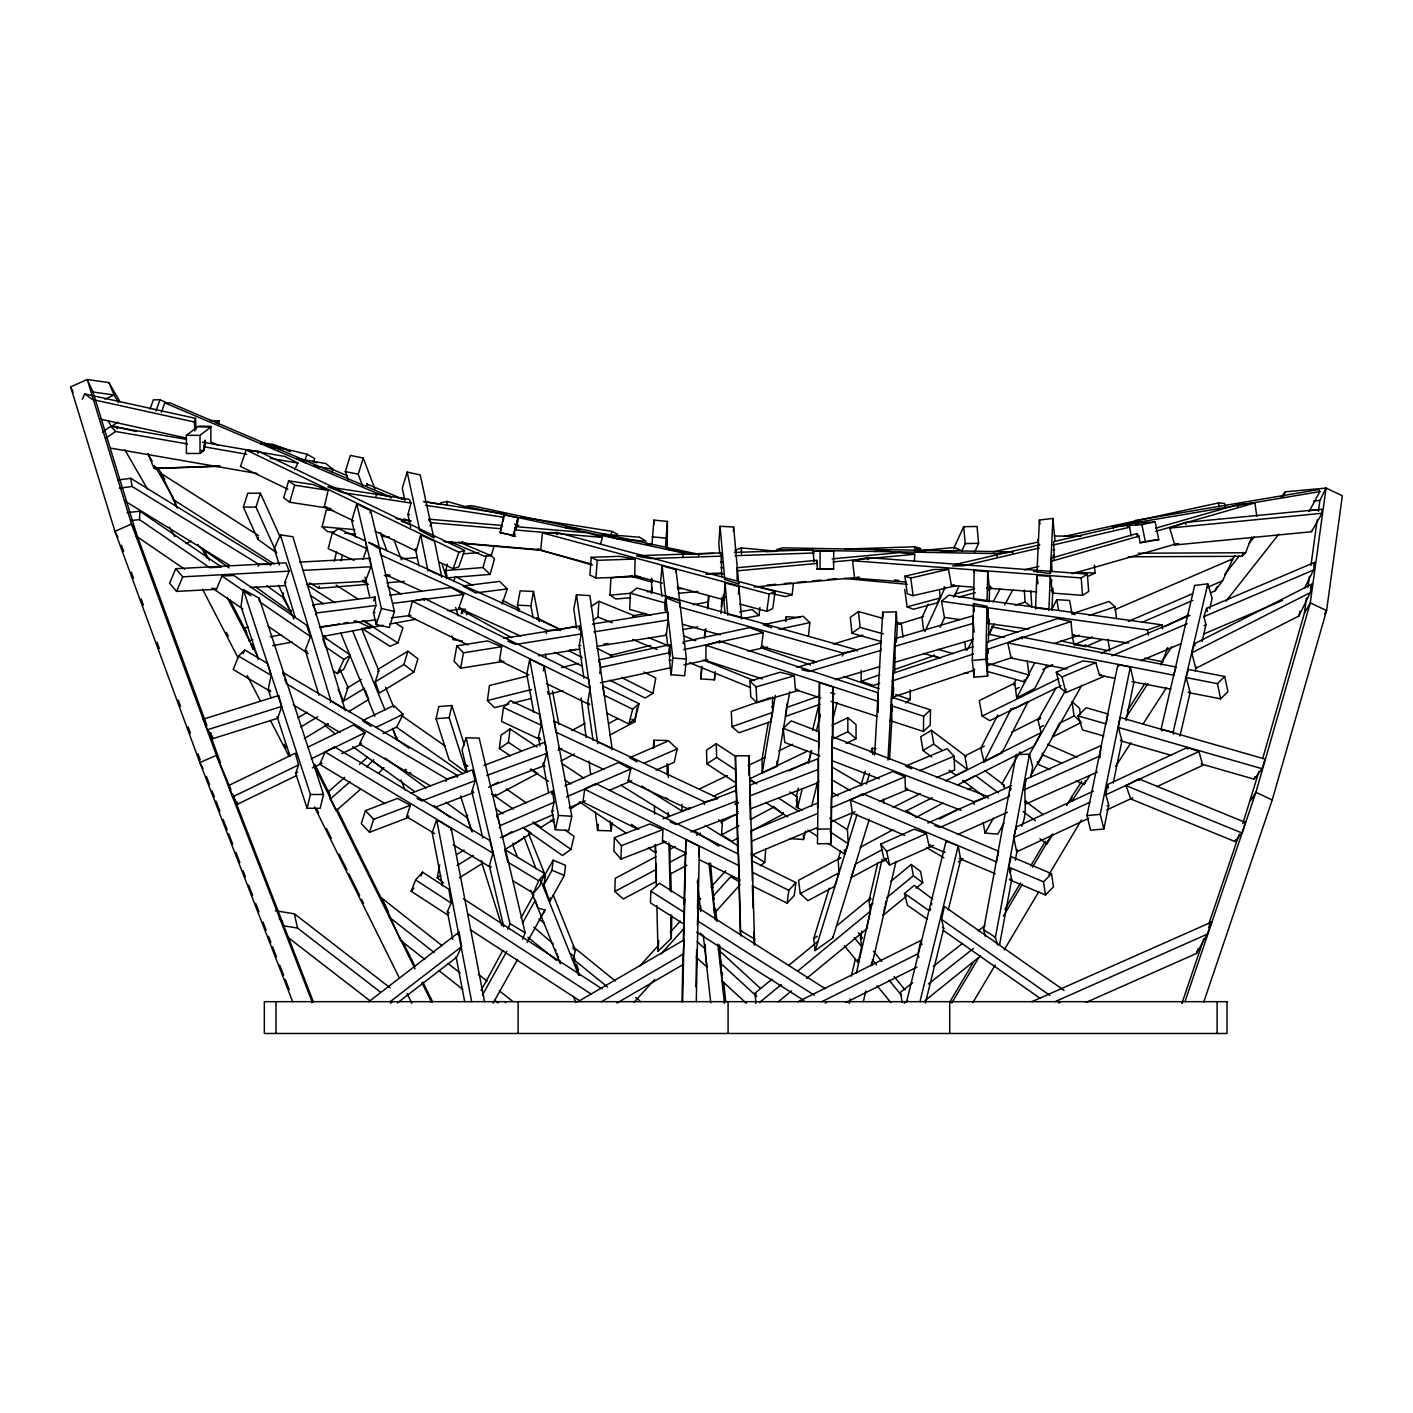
<?xml version="1.0" encoding="UTF-8"?>
<svg xmlns="http://www.w3.org/2000/svg" width="1413" height="1413" viewBox="0 0 1413 1413"><rect width="100%" height="100%" fill="white"/><g stroke="black" fill="none" stroke-linecap="round" stroke-linejoin="round"><path stroke-width="1.5" d="M218.768 445.413L210.873 442.057L210.873 427.044L197.555 426.814L186.375 435.328L186.428 453.467L200.045 453.467L204.09 450.394L204.39 445.042M278.485 449.864L278.485 448.186L276.453 447.444M846.104 743.432L856.031 738.663L847.835 731.722L847.835 717.716L832.045 725.311M856.031 738.663L856.048 724.639L847.835 717.716M988.782 623.451L986.998 606.354L973.522 603.581L974.193 611.758M988.8 619.601L988.8 622.727L987.104 622.391M905.574 703.003L910.184 699.612L910.219 689.809M878.232 712.629L878.127 692.812L719.606 641.113L705.988 645.264L705.899 660.542L762.349 678.947M719.588 643.021L719.606 641.113M736.88 569.987L737.021 567.761L816.696 560.325L817.421 568.98L819.999 568.944L820.123 550.77L833.741 550.858L833.617 569.033L816.537 568.997M651.57 593.637L651.693 578.394M651.976 544.747L653.883 520.125L667.431 521.415L667.201 549.339M653.848 524.453L653.883 520.125M665.541 546.531L667.431 521.415M770.527 697.598L731.298 711.393L731.969 726.688L738.928 732.782L770.756 721.601L772.452 712.47L772.611 697.015M819.911 704.328L785.345 716.479L787.094 703.321M750.603 808.837L818.516 782.519L818.198 758.675L749.773 785.186L750.303 819.399M817.597 807.6L817.65 803.026L751.363 830.826L751.327 832.593M832.822 739.317L833.016 687.001L819.469 682.656L817.473 843.791L831.109 843.632L831.356 797.285L892.945 771.445L904.956 776.814L905.45 788.913L961.087 810.32M818.745 748.201L818.692 731.475L791.174 720.895L783.191 728.296L784.78 742.461L819.646 755.884M831.868 797.321L832.222 736.685L987.811 796.561L988.005 798.327M818.162 802.496L818.516 780.683M819.487 721.354L819.469 682.656M831.109 843.632L833.016 687.001M879.716 683.309L873.534 685.482L861.1 681.313L861.276 670.38M889.837 720.524L923.413 731.475L923.678 716.25L930.478 709.874L891.532 697.174L891.815 720.383L889.554 759.346M930.478 709.874L930.213 725.099L923.413 731.475M816.643 563.01L816.696 560.325M682.002 1001.623L682.868 958.297M683.221 940.97L684.599 899.18L659.447 883.196L650.881 891.179L650.439 902.836L683.733 924.031M683.945 904.444L685.888 839.799L699.382 846.352L696.273 1001.676M682.656 1001.676L685.888 839.799M695.92 986.875L696.662 949.624M697.492 908.63L698.093 878.78M700.724 906.245L700.724 910.873M740.182 884.609L714.66 912.922L710.545 863.113M714.66 912.922L714.766 907.499M751.363 830.826L751.469 855.183L816.484 827.912M1128.545 643.021L1072.361 635.196L1070.966 621.543L1057.489 618.611L986.875 642.085L987.652 676.032L974.087 677.233L972.303 660.436L973.522 603.581M974.211 570.41L973.61 599.395L987.104 601.408L987.722 571.682L974.211 570.41L974.44 572.601M974.087 677.233L974.264 668.897M987.652 676.032L985.868 659.235L986.998 606.354M986.433 653.707L988.146 653.248L988.235 648.973M988.358 642.562L988.87 619.088M989.224 601.991L989.506 589.186L987.722 571.682M617.022 1003.018L682.779 964.726L682.921 958.773M682.779 964.726L683.963 939.963L577.952 1001.676M697.404 925.444L698.057 907.747L825.369 988.782M813.182 554.196L813.27 549.781L734.407 552.448M813.906 561.844L813.27 549.781M218.927 424.324L219.015 420.844L210.307 420.562M662.344 583.145L634.72 575.692L635.091 559.053L619.583 556.333L591.217 557.305L589.892 575.003L595.897 578.041L639.895 576.557M737.745 853.505L736.332 790.397L662.927 818.851M740.306 934.028L738.451 854.141L595.844 783.544L584.682 789.266L582.951 802.072L637.652 829.148M752.44 881.2L752.264 860.994L795.872 882.577L794.265 895.453L787.182 903.172L752.105 885.81M656.339 863.661L656.356 881.429L623.239 899.004L614.832 891.444L615.185 878.356L655.844 856.773M705.776 955.736L705.175 944.308M746.311 1003.248L722.184 981.064L719.553 944.979M722.308 976.259L722.396 972.851M754.648 945.05L749.031 755.761L735.396 755.796L735.82 792.198M749.031 755.761L748.872 774.501M914.582 550.805L914.706 546.796L844.762 549.092M740.783 936.007L735.396 755.796M750.974 831.233L783.138 814.171L773.582 806.434M783.138 814.171L783.191 812.528M685.87 853.01L662.485 841.442L662.891 829.608L649.768 823.956L614.39 837.662L613.896 851.068L620.943 859.069L666.212 841.53M857.373 651.093L857.426 650.086L636.998 588.02L630.339 593.177L629.739 609.392L650.81 615.326M620.943 859.069L621.437 845.663L614.39 837.662M1035.517 608.897L1036.842 575.48L1050.248 576.274L1052.544 593.089L1082.517 595.35L1088.681 591.482L1087.374 574.102L867.688 557.57L852.551 560.767L854.582 578.2L906.086 582.085M1050.601 571.329L1050.371 573.537L1037.018 571.806L1039.385 520.037L1052.879 518.43L1055.052 541.32M1048.87 610.469L1050.248 576.274M1050.371 573.537L1052.879 518.43M1051.89 610.204L1052.915 588.197M1054.204 559.742L1053.621 541.656L1127.415 524.506L1129.658 527.226L1131.159 535.951M648.337 847.924L655.597 852.763L655.685 851.015M630.693 597.664L615.98 599.024L609.974 595.173L610.928 577.811L632.883 575.78M686.895 865.233L669.78 874.311L670.045 845.098M842.572 656.003L842.731 652.983L857.426 650.086M896.354 641.997L897.237 626.577L896.284 611.882L882.683 612.2L874.647 754.966M896.284 611.882L887.929 760.106M893.087 698.464L893.705 687.76M894.57 672.8L895.4 638.517L973.151 615.768L973.486 618.664M914.37 561.12L914.776 554.285L899.586 552.589L832.169 558.877M139.958 511.241L221.7 567.125L209.689 567.637L139.463 519.613L139.958 511.241L127.046 512.601M653.336 748.59L653.83 740.271L667.448 740.483M671.793 915.5L671.299 938.462L657.999 951.179L658.67 940.457M737.127 579.754L737.021 567.761M593.16 620.095L597.911 617.004L598.918 601.302L634.896 615.944L632.476 616.545M707.454 607.837L708.549 595.385M721.76 576.433L721.072 552.907L637.281 555.733M721.301 606.778L722.043 597.381M715.225 671.634L714.413 679.847L700.813 678.876L701.643 666.3M714.413 679.847L714.819 673.542M677.216 587.154L723.968 599.783L725.099 583.021L738.928 586.519L741.648 619M737.727 838.262L732.04 841.283L721.548 834.836L722.396 822.154L718.669 819.84M738.434 594.061L738.928 586.519M760.335 865.727L764.786 862.407L765.687 849.036M698.693 856.278L699.382 846.352M724.533 577.652L724.781 579.489L738.716 583.993L733.647 526.978L720.065 526.29L718.811 543.087L719.747 553.649M733.329 531.182L733.647 526.978M891.338 712.187L891.939 704.222L892.345 711.287L890.667 710.81M595.897 578.041L597.24 560.343L591.217 557.305M684.298 903.084L684.599 899.18M683.751 942.665L683.963 939.963M880.988 648.956L880.882 650.404L808.907 671.475L801.842 669.727M727.783 615.203L725.099 583.021M974.687 669.956L893.069 697.086L892.839 673.347L973.345 646.589M893.069 697.086L893.263 681.402M569.863 649.503L569.775 650.492L576.151 649.309M598.741 661.867L599.041 659.889L669.868 644.717L669.444 660.419L671.122 674.778L684.669 675.75L686.418 659.023L675.997 569.686L662.096 565.783L660.454 583.322L661.991 596.48M675.785 571.876L675.997 569.686M704.292 638.287L705.14 629.633M700.813 678.876L701.996 667.06M704.946 637.404L705.811 628.644M707.772 608.932L709.079 595.791M721.001 613.56L722.52 598.335M630.569 576.027L651.782 582.156L652.011 579.913M739.882 604.075L766.782 611.352L772.752 608.561L775.136 591.323L557.181 532.471L542.451 532.878L540.667 550.293L591.623 564.052M556.969 534.644L557.181 532.471M1037.018 571.806L1037.177 570.322M1052.544 593.089L1052.791 590.722L1051.131 590.51M204.02 448.557L204.903 440.132L205.168 447.638M651.64 592.718L652.047 587.225M671.122 674.778L672.853 658.052L662.096 565.783M808.413 636.345L809.843 622.621L803.008 616.209L763.179 624.74L771.728 627.831M743.874 618.311L759.028 615.52L759.894 607.484M772.628 593.725L785.504 596.639L792.181 594.714L793.435 582.968M543.881 884.785L551.971 870.267L553.154 860.181L565.536 865.321L564.352 875.406L549.745 901.618L543.881 884.785L545.453 875.76L528.586 833.688M664.887 603.068L665.664 596.339L679.6 600.507M842.731 652.983L680.254 607.237L679.918 603.316L665.823 597.734L665.417 610.822L664.887 603.051M668.967 652.506L669.868 644.717M510.287 755.867L499.39 748.59L501.032 735.166L510.058 728.949L537.152 747.018M499.39 748.59L508.433 742.355L510.058 728.949M612.165 822.649L611.158 830.879L597.628 830.455L598.388 824.291M667.431 613.913L667.66 612.006L592.383 624.087M667.66 612.006L668.119 619.989L666.247 635.232L596.993 646.342M787.182 903.172L788.79 890.314L795.872 882.577M816.484 661.973L761.519 646.5L763.267 632.6L749.579 627.637L683.221 641.855L683.344 643.798M1051.272 583.869L1051.784 579.984M296.642 775.543L237.72 804.103L232.739 796.826L228.517 785.593L295.282 753.217L298.602 764.91L295.67 773.388L307.098 808.289L320.186 808.289L323.506 794.477L259.197 598.176L243.301 589.539L241.005 606.477L258.385 659.535M258.915 600.295L259.197 598.176M508.839 704.08L494.479 707.648L487.414 700.53L489.446 685.517L527.597 676.015M595.632 785.151L595.844 783.544M539.943 745.764L538.371 737.25L541.285 725.275L539.448 714.254L510.482 700.654L503.47 707.524L501.544 721.442L540.949 739.935M704.328 804.545L704.681 801.948L717.627 798.787M766.782 611.352L769.167 594.096L775.136 591.323M1262.657 758.587L1304.393 613.189L1306.477 598.017M1307.961 587.172L1309.462 576.327M1310.946 565.483L1317.199 519.949M1318.4 511.276L1319.883 500.432L1326.065 488.05L1342.35 495.751L1326.577 610.575L1272.212 799.988L1203.788 1001.941M517.706 857.585L512.795 845.345L513.113 843.031M535.969 868.712L523.87 836.425M472.154 831.921L467.191 817.774L467.579 815.107M599.748 673.365L600.649 667.431L599.041 659.889M491.812 793.77L495.327 795.961L495.592 794.247M1099.932 757.81L1101.063 745.587L1026.227 779.058C1022.27 794.76 1028.911 810.514 1021.599 826.375M609.868 735.06L634.879 721.743L637.016 708.037M528.868 674.937L499.46 660.525L501.686 646.695L487.573 640.919L456.841 645.847L454.068 661.231L460.656 668.225L503.946 661.284M579.03 629.58L579.595 626.136L503.699 638.323M583.94 678.116L579.189 645.865L581.132 633.942L579.595 626.136M593.071 740.271L587.631 703.25L590.069 688.308L588.479 678.876L424.695 598.6L412.384 601.214L408.622 615.997L467.774 644.982M1126.055 720.524L1133.862 682.32L1130.329 667.077L1117.86 664.605L1086.968 815.619L1090.624 830.243L1103.871 828.954L1108.746 805.11L1105.902 794.777L1107.58 784.533L1187.132 747.548L1198.948 751.522L1202.763 765.316L1156.735 786.723M446.579 505.342L447.25 501.438L467.615 507.32M768.336 722.22L762.066 759.046L762.208 773.017L777.026 766.358L789.708 691.752M785.522 621.084L786.264 616.757L799.829 617.552M762.208 773.017L775.384 695.479M565.536 528.126L565.73 526.996L579.206 529.31L579.012 530.44M481.074 990.495L502.763 950.578M1039.262 548.014L963.79 565.748L952.539 565.942M549.745 901.618L550.416 897.838M1052.067 571.47L1051.343 558.117L1136.723 533.619L1138.931 536.163L1140.114 542.769L1158.748 539.713L1155.18 521.892L1127.132 523.852L1112.808 526.607L1113.303 528.833M460.656 668.225L463.429 652.841L456.841 645.847M1113.267 783.014L1121.957 740.571L1118.337 727.448L1120.12 717.468L1265.006 759.064L1262.109 768.725L1254.143 779.164L1201.191 763.956M518.642 611.387L517.458 605.188L520.125 590.864L533.513 591.464L539.271 621.614M533.178 617.976L530.846 605.788L533.513 591.464M612.253 749.702L589.892 595.615L576.469 594.749L573.802 609.127L576.61 628.273M609.833 680.183L645.158 698.057L652.93 693.359L655.791 677.993L644.063 672.058M985.462 936.519L983.607 929.701L1016.177 754.595L1029.476 754.189L1032.638 767.012L1030.748 777.168M997.472 944.908L995.406 937.349L1029.476 754.189M999.486 945.226L1011.708 879.557L1008.988 867.193L1011.09 856.543L1051.519 873.676L1053.48 886.852L1045.479 895.012L1009.341 879.698M1015.311 860.146L1017.289 849.584M257.908 539.377L243.372 507.126L247.787 493.208L260.398 493.208L255.983 507.126L276.595 552.801L257.908 539.377L258.296 537.364M496.617 816.908L497.093 815.195L552.483 791.174L554.126 802.231L551.988 811.239L555.38 829.696L568.733 830.579L571.788 816.29L544.164 666.106L529.698 659.182L526.802 674.407L533.725 712.028M543.263 670.857L544.164 666.106M291.414 610.275L291.025 612.324L282.688 597.134L283.465 593.036M443.629 882.948L437.235 877.809L439.69 865.039M580.531 802.142L570.993 808.748M682.938 556.333L683.609 553.031L698.87 554.338L698.658 555.45M1103.871 828.954L1100.215 814.347L1130.329 667.077M597.752 743.662L576.469 594.749M866.77 928.518L870.355 911.191L868.977 900.646L877.809 862.813M883.443 913.275L882.984 915.483L906.175 896.39M883.902 911.049L884.821 906.616M885.28 904.408L885.986 901.07M270.925 697.828L268.187 689.491L271.137 675.343L267.446 663.333L244.643 649.892L238.585 656.144L233.198 669.497L270.695 691.611M1010.224 872.828L1011.09 868.712M555.38 829.696L558.453 815.425L529.698 659.182M796.226 801.012L797.144 796.808L789.796 791.986M1009.518 795.166L1009.235 796.526L939.981 827.506L934.647 825.581M1010.56 790.379L1010.984 788.348M504.724 514.986L503.84 514.862L500.202 532.648L501.862 525.442L429.022 519.189L428.74 520.267M501.474 527.226L501.862 525.442M502.092 525.919L502.322 524.841M503.028 521.609L503.735 518.377M504.317 516.134L504.794 513.979L423.617 501.527L440.891 504.441M513.573 535.562L515.621 526.625L587.72 532.807L602.397 537.417L600.543 544.129M515.233 528.409L515.621 526.625M503.84 514.862L518.006 517.882L515.816 527.897L516.416 525.671M515.586 529.486L517.67 519.843M499.955 532.613L513.272 535.527L518.006 517.882M514.95 534.609L513.272 535.527M516.151 529.063L516.399 527.967M516.646 526.855L517.865 521.309M796.137 807.159L797.356 801.595M1304.482 588.267L1313.578 570.022L1315.291 562.109L1206.561 608.349L1203.858 616.669L1205.96 624.758L1202.039 641.555M637.192 761.819L629.597 757.757L668.614 740.836L677.18 748.89L674.213 762.261L656.038 770.156M844.303 945.65L858.15 962.589L861.665 946.639L860.429 937.314L861.859 931.149M871.044 965.697L871.927 961.705M918.892 957.325L917.973 953.775L920.905 940.493L798.133 1001.676M930.196 910.502L930.549 908.895M931.45 904.85L931.803 903.225M932.704 899.198L914.317 885.368L904.514 893.44L907.429 905.274L927.122 919.086M925.391 1003.071L943.743 928.429L941.553 919.404L944.414 906.475L1064.095 990.407M610.522 537.205L611.829 531.341L520.955 517.034M689.014 809.402L628.149 780.841L630.763 769.008L618.611 762.508L564.97 785.769M451.895 705.529L449.157 717.68L466.608 772.681L449.104 759.823L436.069 718.705L438.807 706.553L451.895 705.529L464.488 745.199M1088.699 818.339L1016.654 851.827L1013.792 837.609L1016.159 827.029L1093.45 791.103M811.186 750.674L808.784 761.342L788.878 770.897M1298.883 616.033L1310.293 592.648L1312.306 583.905L1194.515 643.692L1191.724 652.824L1195.804 668.349L1298.883 616.033L1300.013 611.105M851.368 976.136L855.342 959.109M849.337 1003.318L850.326 999.026M856.331 973.292L882.136 859.175M863.361 1001.57L865.833 990.955M871.768 965.485L896.036 861.435M1161.663 730.857L1161.115 729.108L1194.674 585.424L1207.779 583.869L1212.124 598.406L1209.705 608.72M1173.638 734.106L1173.09 732.358L1207.779 583.869M1179.979 735.996L1190.152 692.388L1186.178 677.586L1188.421 669.426L1224.7 676.474L1227.915 691.646L1220.655 698.834L1188.209 692.529M1195.168 670.963L1196.14 666.759M353.656 520.885L324.301 506.755L328.134 490.346L313.068 484.571L288.623 480.826L283.677 497.853L289.718 502.251L330.96 508.574M1039.862 838.633L1046.856 843.914L1047.457 841.353M551.759 794.247L552.483 791.174M522.739 827.735L562.409 855.501L570.976 849.39L574.049 836.337L565.147 830.102M334.227 561.297L336.524 551.741M341.116 560.855L342.494 555.115M307.098 808.289L310.418 794.477L243.301 589.539M553.242 895.153L575.391 950.384L573.908 956.513L575.268 960.398M579.577 975.482L573.272 959.18L573.925 956.513L570.834 953.687M796.349 796.561L798.398 788.154M812.528 730.45L818.71 705.175M802.107 810.32L797.603 807.671L802.284 788.595M808.501 763.179L811.61 750.462M816.29 731.404L820.423 714.448M790.044 838.598L803.52 839.516L805.587 831.127M811.663 806.258L817.368 782.961M832.911 719.447L837.061 702.508M906.598 1001.676L946.127 840.947L958.226 845.981L960.716 859.404L948.317 909.813M919.951 1001.676L958.226 845.981M334.069 532.242L327.639 531.677L322.146 526.784L326.315 509.881L332.867 510.446M366.338 486.054L366.868 483.97L402.97 499.213M424.236 600.437L424.695 598.6M490.258 554.638L494.532 558.753L490.117 574.402L447.338 577.882L445.678 570.552L447.338 564.087M430.153 525.954L431 522.704L429.022 519.189M607.29 713.371L628.856 723.951L632.688 709.202L639.065 703.674L602.68 685.835L604.269 695.284L632.688 709.202M639.065 703.674L635.232 718.422L628.856 723.951M544.747 743.697L545.171 742.108L484.023 765.422M545.171 742.108L546.707 753.341L543.387 766.005L490.205 786.282M362.947 559.23L366.709 548.615L365.437 540.914L338.431 528.639L332.302 532.984L328.169 548.65L354.045 560.413M410.724 527.367L407.951 514.491L411.006 503.046L409.116 499.301L327.834 486.831L342.9 492.607L411.006 503.046M514.261 535.138L514.721 533.408M499.39 828.23L500.096 825.651L497.093 815.195M1076.141 780.93L1084.195 784.445L1085.219 780.665M461.221 613.79L462.157 610.381L511.665 637.722M309.412 582.845L318.879 588.303L319.409 586.342M375.169 531.235L416.27 550.999L420.703 534.856L434.568 541.338L441.792 577.263M335.058 733.736L324.69 725.205M546.177 633.43L546.99 630.516L560.643 629.597L560.36 630.569M490.117 574.402L482.999 567.531L486.302 555.804M453.962 581.132L455.269 576.539L472.843 585.424M1242.786 823.708L1259.036 771.233M289.718 502.251L294.646 485.207L288.623 480.826M538.848 549.003L538.53 550.046L466.82 543.811L461.857 541.709M503.699 926.681L489.34 865.763L492.96 853.205L489.816 840.505L334.581 746.876L325.22 752.016L319.744 764.309L384.725 803.52M312.768 605.788L313.121 604.835L374.957 597.063L375.946 605.471L373.421 612.553L376.229 624.475L389.229 627.478L394.421 611.458L370.612 510.588L356.73 503.787L351.749 520.708L355.67 537.329M369.994 512.707L370.612 510.588M1070.612 801.348L1072.167 796.173L1081.74 781.336M1254.143 779.164L1254.868 776.744M449.97 541.656L484.394 556.21L491.212 555.715L494.073 546.248M419.149 528.568L419.749 530.37L433.773 537.682L420.244 474.945L407.174 472.066L402.281 488.191L404.913 500.379M375.257 681.825L403.906 664.446L407.915 651.181L417.912 658.829L413.903 672.093L379.302 693.077L375.257 681.825L378.825 670.733L361.498 628.432M194.782 431.018L194.446 422.01L195.559 418.354L84.674 393.891L82.307 399.314M482.787 837.997L471.854 791.58L475.174 780.612L472.295 769.891L410.953 793.276M869.26 819.381L832.787 937.949L815.16 950.596L813.658 938.78L829.237 888.194M840.947 857.62L798.575 880.299L800.253 893.564L807.918 900.682L834.624 886.393L839.022 872.81L838.139 859.245L840.717 850.873M847.164 829.926L852.322 813.164L850.396 800.005L862.954 793.77L998.638 851.262L996.518 861.912L850.396 800.005M860.694 785.928L865.215 771.268M871.009 752.423L872.298 748.219L876.095 748.66M815.16 950.596L857.108 814.241M866.399 784.074L869.631 773.565M348.34 479.678L345.302 471.571L350.371 455.428L363.282 458.042L374.869 488.916M362.646 485.984L358.213 474.185L363.282 458.042M434.621 833.599L406.661 816.732L410.353 805.322L397.495 798.398L365.402 810.638L361.286 823.62L369.517 832.292L408.375 817.473M369.517 832.292L373.633 819.31L410.353 805.322M1234.821 841.494L1242.098 833.034L1245.471 822.454L1138.86 778.881L1126.02 785.61L1130.718 798.963L1234.821 841.494L1235.245 840.187M376.229 624.475L381.422 608.455L356.73 503.787M366.585 767.082L373.703 759.682M378.525 773.441L383.912 767.542M364.448 620.925L373.562 627.054L362.064 628.485L390.023 646.324L397.918 642.933L402.935 627.743L395.516 623.009M427.98 570.958L420.703 534.856M1160.938 664.975L1167.809 647.719L1166.573 649.468M522.704 939.203L525.106 932.757L479.201 738.116L466.131 737.798L462.051 750.003L467.261 772.152M278.149 696.998L278.661 695.514L203.384 719.146L207.358 729.762L212.992 738.61L277.743 718.281L281.752 706.412L278.661 695.514M502.145 603.952L507.232 588.938L499.672 581.379L462.758 586.006L475.616 592.93L507.232 588.938M1203.858 938.603L1181.922 1003.354L1182.752 1001.676M1208.804 923.978L1239.236 834.147M1184.977 1001.676L1255.927 792.287L1310.293 602.856L1326.065 488.05L1285.282 491.83L1281.22 496.987M439.673 562.25L453.114 568.715L458.783 566.86L464.63 550.452L258.561 451.33L246.18 449.97L240.493 466.449L287.846 489.216M257.855 453.396L258.561 451.33M828.124 843.384L844.656 854.229L848.259 843.773L847.447 829.802L832.858 820.246M484.535 1001.676L451.206 828.336L436.67 819.681L432.184 832.593L442.41 885.704M450.641 829.943L451.206 828.336M1086.138 1002.347L1196.458 953.457L1198.047 948.918M1196.458 953.457L1207.32 934.152L1211.542 922.071L1031.914 1001.676M260.681 444.035L261.052 442.958L273.61 447.603L286.097 449.122L273.31 444.441L263.101 443.205M273.239 448.663L273.61 447.603M373.65 600.702L374.957 597.063M453.114 568.715L458.96 552.324L464.63 550.452M520.673 636.115L458.801 607.996L463.676 594.431L450.818 587.525L389.688 595.209M150.008 409.152L153.381 399.844L160.022 399.702L167.97 403.517M155.978 410.865L160.022 399.702M161.382 412.278L164.791 402.882L170.002 402.899L391.242 497.164L390.818 498.206M304.378 461.786L307.116 454.262L271.985 445.819L278.202 448.151M313.386 462.351L314.763 458.589L307.116 454.262M1004.378 637.457L989.506 634.419L992.12 625.994M315.823 614.814L316.53 612.942L313.121 604.835M369.288 560.166L369.959 558.347L299.521 562.109M369.959 558.347L370.86 566.772L365.455 581.326L306.78 584.452M507.832 929.365L509.969 923.643L466.131 737.798M280.021 448.469L280.41 447.426L290.548 451.718M1128.281 556.793L1241.956 556.298L1243.44 552.395M1241.956 556.298L1245.63 552.748L1251.6 537.134M964.373 642.385L964.726 641.467L965.838 650.033M319.002 695.32L305.243 650.192L310.507 636.574L306.497 625.111L233.94 575.497L221.929 576.009L216.489 589.274L176.59 591.411L169.578 583.304L175.742 568.715L285.921 562.833L289.153 571.135L284.631 582.562L295.264 617.463M331.313 473.249L332.938 469.151L325.714 463.517L296.977 458.536L305.914 463.093M448.045 915.218L411.148 891.232L415.616 879.946L422.54 872.157L448.875 889.272L451.153 903.048L447.391 911.685L452.743 939.468M421.056 875.919L422.54 872.157M445.89 781.513L446.897 779.005L457.865 775.649L457.194 777.327M980.693 955.859L924.95 1000.687M243.107 653.707L244.643 649.892M375.893 496.493L377.165 493.367L391.242 497.164M512.901 880.829L533.408 893.21L538.618 880.741L544.764 873.658L504.671 849.478L507.815 862.16L538.618 880.741M544.764 873.658L539.554 886.128L533.408 893.21M176.59 591.411L182.736 576.822L175.742 568.715M1283.039 497.093L1285.282 491.83M409.152 748.201L396.541 739.352L397.159 737.904M345.284 710.686L292.915 536.746L280.357 534.873L274.281 548.58L279.297 565.023M333.892 748.413L334.581 746.876M928.147 604.163L922.053 617.481L923.607 630.551M953.616 548.633L963.666 526.696L977.054 526.466L978.608 543.334L974.475 552.377M924.897 631.558L945.103 587.472M961.864 550.911L965.238 543.563L963.666 526.696M940.14 627.248L944.608 617.499M954.446 596.039L958.932 586.271M457.883 934.752L459.119 932.103L461.539 946.657L456.629 957.272L397.477 1002.877M1210.959 592.63L1215.003 590.881L1216.964 586.748M1215.003 590.881L1222.581 580.778L1233.019 558.718L1114.557 609.78M333.645 671.069L337.265 673.559L343.977 659.465L350.442 655.155L323.436 636.698M350.442 655.155L343.73 669.25L337.265 673.559M258.155 566.295L259.038 564.476L270.854 564.37L270.413 565.288M1049.983 769.52L1037.919 764.256L1042.529 754.825L1042.158 753.076M1310.399 587.808L1312.306 583.905M1003.212 786.282L1003.866 784.957L984.896 770.65M294.663 469.717L297.949 463.093L284.931 456.452L202.342 442.145M330.183 702.561L330.96 700.972L280.357 534.873M430.364 785.805L359.467 743.98L365.102 732.676L353.48 725.01L307.999 747.071M371.142 726.423L362.452 720.665L393.75 705.493L403.129 714.236L396.77 727.006L383.029 733.665M1313.489 565.748L1315.291 562.109M997.808 714.978L980.816 748.201L984.066 761.837L1001.835 753.005L1028.187 701.449L1016.459 707.613L1011.143 708.867L1010.03 710.757M1013.792 683.715L1015.788 679.812M1051.749 609.445L1056.73 599.677L1069.606 600.437L1071.884 613.101M984.066 761.837L1011.143 708.867M1046.521 665.576L1034.846 688.414L1016.706 697.951L1034.599 662.944M1056.023 688.007L1038.025 719.906L1040.992 732.676L1033.821 746.435L957.696 784.904M988.694 590.139L990.778 586.271M967.146 650.174L973.345 638.623M993.021 602.044L1000.28 588.567M988.288 635.426L994.416 624.016M1004.661 604.994L1012.838 589.786M1309.039 511.612L1319.866 491.583L1318.612 489.587L1135.398 520.496L1136.193 524.912M520.991 917.885L533.849 894.8M544.57 875.565L553.154 860.181M482.469 994.964L506.755 951.408M522.58 923.025L535.244 900.293L537.947 908.064L545.065 910.007L527.067 942.312M493.155 1003.142L517.529 959.427M1208.592 927.334L1211.542 922.071M1001.746 784.162L1019.956 751.893M1004.06 822.984L997.755 834.165L985.02 833.069L993.374 818.286M1028.611 755.849L1066.197 689.297M1030.942 775.366L1081.863 685.199M1311.494 531.747L1322.02 513.29L1321.826 509.228L1185.313 522.457L1169.77 528.056L1174.698 544.994L1311.494 531.747L1311.423 530.476M1304.393 613.189L1310.293 602.856L1326.577 610.575L1324.599 614.001M1013.686 685.111L1014.817 683.15L1016.706 697.951M949.995 1001.676L973.539 962.094M1004.908 909.301L1020.61 882.895M1030.695 865.922L1045.267 841.424M1066.55 805.587L1072.167 796.173M951.797 1002.93L978.732 957.643M1003.407 916.136L1022.464 884.043M1032.567 867.07L1051.625 834.995M972.798 1002.7L995.194 965.044M1004.148 949.978L1038.855 891.603M1048.923 874.647L1081.387 820.035M544.411 877.473L545.453 875.76M541.25 916.295L545.065 910.007M1084.195 784.445L1089.829 775.454M939.627 590.952L940.069 598.017L936.978 602.927L913.487 609.25L907.111 606.884L904.744 589.504M953.404 596.975L955.329 593.902L974.475 588.744M1046.856 843.914L1053.038 834.076M1250.576 800.729L1255.927 792.287L1272.212 799.988M1127.238 710.898L1145.201 683.097M1071.955 801.136L1083.806 782.767M1125.331 718.493L1147.886 683.609M1160.938 663.404L1171.607 646.871M1115.528 766.605L1130.948 742.726M1142.817 724.357L1166.537 687.636M986.61 671.228L1024.478 681.896L1028.964 674.99L1027.233 661.019M311.99 1002.718L312.768 1001.676M1231.059 560.731L1235.139 555.556M1224.594 574.632L1239.466 555.715M1248.933 543.669L1254.355 536.799M1225.989 601.249L1278.765 534.185M411.148 891.232L413.921 888.123M639.453 966.421L658.44 945.35M670.115 932.386L680.342 921.046M697.881 901.6L700.795 898.368M711.022 887.028L725.628 870.814M661.054 953.952L684.51 927.917M713 896.319L730.662 876.749L739.776 881.995M634.172 1002.188L654.678 979.456M1045.479 895.012L1043.518 881.836L1051.519 873.676M1077.995 715.861L1086.191 707.719L1107.916 713.971L1106.149 723.951L1077.995 715.861L1082.552 729.903L1103.747 735.979M390.642 1003.177L392.143 1001.676M711.64 888.706L713.194 887.17M1186.178 677.586L1217.441 683.662L1224.7 676.474M1058.761 1003.106L1060.262 1001.676M825.28 1003.142L826.923 1001.676M344.754 777.309L328.47 791.669L330.289 799.069L336.188 810.726L360.615 789.213M359.432 764.38L367.574 757.209M330.289 799.069L350.088 781.636M959.533 619.512L944.414 617.41L941.517 601.302L948.724 595.191L1161.945 624.846L1162.616 628.856M755.849 1003.354L755.107 993.109L772.081 979.121M789.055 965.15L817.897 941.376M836.567 925.992L870.514 898.032M890.879 881.253L911.244 864.473L920.587 871.503L922.724 882.754L916.101 888.212M759.364 1002.629L781.23 984.614M798.045 970.766L870.355 911.191M886.675 897.75L913.399 875.724L911.244 864.473M778.068 1001.923L791.51 990.866M806.611 978.414L866.681 928.906M912.604 982.724L900.523 992.244L902.095 1002.188M933.304 966.386L962.642 943.248M978.167 930.99L985.073 925.533M904.196 1003.106L907.658 1000.369M928.465 983.96L973.522 948.406M869.649 905.874L872.951 903.313M368.864 1001.676L459.119 932.103M390.165 1001.676L461.539 946.657M186.375 435.328L199.992 435.328L210.873 427.044M216.118 423.052L219.015 420.844M868.977 900.646L871.026 899.127M958.297 862.001L962.995 858.521M882.966 618.417L858.468 611.511L850.308 617.375L851.951 633.254L881.412 641.573M851.951 633.254L860.111 627.39L883.319 633.925M813.658 938.78L817.191 936.254M113.799 426.638L112.386 425.825L117.738 422.098M102.425 432.113L110.832 426.284L186.286 439.355M105.48 438.489L115.583 431.477L187.452 443.947M512.795 845.345L523.64 837.962M735.82 756.591L716.25 743.75L706.518 750.179L706.889 763.85L736.279 783.138M706.889 763.85L716.621 757.439L716.25 743.75M591.005 606.46L598.918 601.302M324.46 726.017L327.993 723.774M852.551 560.767L1081.21 577.952L1087.374 574.102M456.576 854.6L464.065 849.972M437.235 877.809L440.856 875.583M457.106 865.533L473.355 855.483M502.692 837.344L511.842 831.692M459.349 877.773L482.61 863.378L481.886 861.276M504.494 849.849L531.394 833.228L522.934 827.382M554.108 819.187L540.985 827.294L533.178 821.907M298.09 717.804L307.398 712.17M346.485 688.449L361.375 679.423M378.136 669.25L407.915 651.181M300.828 726.971L317.731 716.727M342.123 701.925L364.66 688.255M304.254 738.61L328.187 724.092M348.446 711.799L368.705 699.506L365.419 690.374M965.944 756.344L931.467 730.327L920.711 736.721L923.025 750.48L931.715 757.032M923.025 750.48L933.763 744.086L942.153 750.409M601.514 1001.676L683.645 953.863M1039.791 727.589L1043.465 725.47M882.348 861.736L885.827 859.775M295.67 773.388L297.737 772.222M377.536 671.458L378.825 670.733M838.139 859.245L840.205 858.133M860.217 847.305L892.963 829.784M916.066 817.403L943.036 802.973M968.082 789.584L971.932 787.518M800.253 893.564L839.022 872.81M882.366 849.619L855.519 863.997L851.121 877.561L887.064 858.327M939.627 818.975L958.597 808.837M984.349 746.064L964.867 755.92L967.304 769.396L956.053 775.401L949.094 770.156M571.753 730.521L585.247 723.35M488.651 787.306L498.365 782.131M558.082 750.374L561.826 748.378M608.491 723.562L617.976 718.511M495.327 795.961L537.699 773.441L531.341 769.184M560.873 761.112L574.19 754.03M669.409 849.584L675.22 846.511M696.521 835.207L700.389 833.158M721.69 821.854L735.237 814.665M614.832 891.444L656.003 869.596M669.444 862.478L686.294 853.54M721.548 834.836L738.875 825.634M750.444 819.505L773.547 807.247M1191.724 652.824L1310.293 592.648M1011.62 732.287L1040.833 717.539M893.087 807.406L920.322 793.629M945.633 780.859L1040.992 732.676M1080.08 721.036L1074.074 715.949L1059.52 723.315L1052.349 737.074L1081.563 722.308M904.991 811.521L932.315 797.727M916.913 817.438L906.228 810.408M1204.159 625.659L1205.96 624.758M359.467 743.98L361.163 743.15M821.836 1001.676L917.973 953.775M846.051 1002.435L917.002 967.075M721.036 822.825L722.396 822.154M1038.025 719.906L1040.339 718.758M1014.817 683.15L979.244 700.601L982.159 716.073L989.754 720.683L1061.022 685.764M1042.847 669.426L1052.632 664.622M982.159 716.073L1058.832 678.505M1164.983 626.471L1188.58 614.92M232.739 796.826L298.602 764.91M311.249 758.781L365.102 732.676M375.982 727.395L403.129 714.236M312.344 767.93L322.164 763.179M341.805 753.659L361.428 744.139M1088.805 576.009L1095.04 573.007L1094.386 565.129M1024.496 801.93L1026.315 801.065M699.7 788.843L727.359 775.56M764.892 757.545L748.113 765.581L749.826 766.429M778.704 750.904L792.534 744.262M689.791 807.6L682.02 811.345L681.967 804.35M713.141 796.384L736.491 785.186M750.338 778.528L807.582 751.045M834.571 738.098L847.835 731.722M1013.792 837.609L1089.794 802.266M1105.902 794.777L1198.948 751.522M1106.715 809.967L1132.731 797.886M628.149 780.841L629.527 780.223M933.551 845.327L889.607 864.986L883.708 857.762L880.741 844.144L914.158 829.201L926.345 833.599L929.03 845.681L945.103 852.481M927.793 823.09L1011.584 785.61M880.741 844.144L886.64 851.368L926.345 833.599M1023.877 789.973L1099.455 756.167M957.519 834.606L1007.469 812.263M1025.449 804.227L1097.353 772.046M292.668 1001.676L199.851 762.631L114.948 531.359L70.65 386.862L87.217 379.514L108.942 382.587L119.875 401.592M104.933 399.102L114.135 395.022L118.48 402.581M185.757 543.599L191.285 541.144M1054.946 1001.676L1207.32 934.152M905.45 788.913L907.04 788.207M500.096 825.651L554.126 802.231M566.595 796.826L630.763 769.008M643.71 763.391L677.18 748.89M500.432 837.609L552.978 814.824M569.139 807.83L585.3 800.818M609.551 790.309L631.788 780.665M1072.29 636.768L1074.18 644.734L1092.231 636.963M1128.333 621.402L1192.501 593.743M1206.543 587.702L1222.581 580.778M1074.18 644.734L1085.89 646.536L1102.034 639.577M1142.375 622.197L1192.802 600.454M1106.98 805.869L1108.746 805.11M1007.769 642.968L1021.634 637.069L1176.04 667.024L1173.797 675.184L1007.769 642.968L1011.178 658.158L1066.974 669.003M1104.365 676.244L1065.932 692.6L1060.227 687.848L1056.306 672.235L1082.853 660.948L1095.817 662.626L1099.526 675.308L1114.663 678.258M1100.957 653.248L1189.852 615.45M1056.306 672.235L1062.011 676.986L1095.817 662.626M1111.854 655.791L1187.185 623.769M1203.858 616.669L1313.578 570.022M1140.803 660.754L1181.268 643.551M1203.523 634.084L1282.439 600.525M736.438 812.263L738.134 811.557M1015.576 689.032L1019.25 687.46M751.751 841.088L817.526 813.499M831.233 807.741L904.956 776.814M919.686 770.65L954.075 756.22L954.676 769.944L936.395 777.609M830.72 821.942L855.095 811.716M879.487 801.489L907.941 789.549M929.03 845.681L930.743 844.956M1099.526 675.308L1101.275 674.584M471.854 791.58L473.32 790.98M734.778 550.452L741.313 547.908L775.649 551.123M621.437 845.663L662.891 829.608M736.703 800.994L676.05 824.503L670.31 822.03M750.162 795.784L818.074 769.467M734.689 804.262L738.787 802.672M690.922 831.957L738.257 813.623M551.988 811.239L553.525 810.656M475.174 780.612L421.763 800.977L416.941 798.38M546.707 753.341L486.726 775.472M434.974 807.335L473.832 792.516M829.82 818.41L831.533 817.756M832.08 747.106L973.91 801.683L987.811 796.561M1072.361 635.196L1074.145 634.561M1174.698 544.994L1178.583 543.599M662.485 841.442L664.128 840.859M899.745 624.157L901.353 623.592L903.031 637.245M406.661 816.732L408.763 815.99M771.816 706.747L772.734 706.412M731.969 726.688L772.452 712.47M787.041 707.348L819.628 695.885M861.1 681.313L879.822 674.743M894.394 669.621L933.922 655.738L939.822 657.928M941.517 601.302L1147.462 629.951L1161.945 624.846M893.705 658.423L895.436 657.822M892.204 680.96L973.416 653.972M986.963 649.468L1070.966 621.543M1089.193 615.485L1115.14 606.848L1116.517 618.7M987.228 665.77L1012.344 657.434M1054.204 643.516L1079.302 635.179M1052.968 550.099L1054.663 549.551M1052.703 555.892L1054.398 555.362M207.358 729.762L281.752 706.412M833.423 644.045L862.742 635.091M898.368 624.228L923.501 616.563M1015.064 605.223L1025.096 602.168L1031.826 607.06L1030.784 590.811M799.263 690.268L756.909 702.667L750.78 696.821L749.932 681.101L780.206 672.252L794.318 675.75L795.378 689.721L820.564 697.934M796.897 667.36L881.482 642.597M749.932 681.101L756.043 686.948L794.318 675.75M894.782 646.342L973.257 623.363L973.151 615.768M835.26 679.724L879.734 666.706M894.57 662.379L972.921 639.435M1155.675 528.179L1237.717 504.635L1254.921 502.887L1256.758 516.169M1050.76 561.473L1138.931 536.163M1155.781 531.341L1254.921 502.887M1072.061 573.784L1177.347 543.563M1081.033 536.145L1054.328 536.039M986.309 659.394L988.023 658.935M907.111 606.884L940.069 598.017M958.526 597.134L975.306 592.63M987.864 589.239L992.067 588.108M795.378 689.721L797.215 689.244M561.509 667.572L578.465 663.351M610.257 655.438L650.545 645.423M487.414 700.53L531.518 689.544M512.937 703.056L531.394 698.464M548.173 694.278L562.886 690.621M761.519 646.5L763.214 646.094M955.753 585.777L913.134 595.668L907.27 593.778L904.903 576.186L933.516 569.545L948.529 569.298L951.408 585.477L973.327 587.137M955.135 564.529L1039.827 544.853M904.903 576.186L910.767 578.076L948.529 569.298M1053.021 545.029L1129.658 527.226M1023.966 569.934L1038.891 566.454M993.233 551.794L1038.272 542.027M1064.007 536.445L1218.43 502.957L1224.541 503.381L1225.177 507.338M1121.498 525.724L1138.666 521.998M440.538 502.887L447.25 501.438M600.649 667.431L670.363 652.488M683.698 649.644L763.267 632.6M778.934 629.244L809.843 622.621M600.384 682.797L671.087 667.66M683.945 664.905L707.507 659.871M748.219 651.146L767.506 647.013M579.189 645.865L580.814 645.511M854.582 578.2L858.362 577.405M1140.114 542.769L1144.106 541.938M1146.508 541.444L1151.312 540.455M951.408 585.477L954.287 584.894M1112.808 526.607L1141.916 524.576L1155.18 521.892M611.017 656.427L612.571 656.127L597.01 648.249M558.947 629.491L576.274 626.295M632.6 615.891L645.6 613.489M693.253 604.676L708.408 601.867M739.6 611.864L752.175 609.533L759.028 615.52M603.775 644.204L608.014 643.427M682.656 629.633L697.58 626.877M251.214 643.78L253.139 649.274L244.131 627.937L248.405 627.16M248.617 640.743L252.927 639.948M270.219 636.768L281.028 634.773M319.903 627.602L339.35 623.998M343.677 623.204L347.987 622.409M272.621 645.67L292.102 642.085M322.394 636.486L382.994 625.305M389.476 624.104L415.457 619.318M1135.398 520.496L1137.677 522.315L1319.866 491.583M463.429 652.841L501.686 646.695M581.132 633.942L515.639 644.452L507.709 641.202M593.937 631.894L668.119 619.989M538.565 655.72L579.683 649.132M668.738 654.431L670.398 654.201M669.444 660.419L671.087 660.189M458.801 607.996L460.302 607.802M118.091 480.014L130.755 478.318L270.854 564.37M119.434 488.174L132.08 486.478L259.038 564.476M499.46 660.525L501.191 660.295M316.53 612.942L375.946 605.471M392.796 603.351L463.676 594.431M319.638 626.913L376.123 619.795M391.33 617.887L410.883 615.432M447.833 610.787L463.04 608.862M720.489 562.091L722.167 561.897M721.001 567.814L722.679 567.602M1012.644 551.9L782.484 547.838L776.338 549.71L997.066 553.613L1012.644 551.9L1012.644 553.031M130.844 520.532L139.463 519.613M284.631 582.562L286.097 582.403M353.868 621.137L355.14 621.014M1169.77 528.056L1322.02 513.29M1086.968 815.619L1100.215 814.347M737.692 570.817L817.509 563.363M832.964 561.915L914.776 554.285M940.952 551.847L960.54 550.028L954.517 547.467L914.882 551.158L926.274 552.43M754.136 587.049L859.457 577.228M1313.595 501.014L1319.883 500.432M1308.933 510.658L1319.406 509.704M609.974 595.173L631.894 593.16M647.242 591.747L651.623 591.341M678.01 588.921L682.285 588.514M678.346 593.283L697.881 591.482M767.012 585.123L775.702 584.311M784.392 583.516L790.909 582.915M797.427 582.315L806.116 581.52M812.634 580.92L821.324 580.107M827.841 579.507L836.531 578.712M972.303 660.436L985.868 659.235M401.804 558.824L417.171 557.587M463.27 553.843L478.636 552.607M385.855 575.409L390.165 575.056M445.678 570.552L482.999 567.531M318.879 588.303L368.228 584.293M386.844 582.774L404.33 581.361M436.069 718.705L449.157 717.68M1152.902 540.119L1158.748 539.713M182.736 576.822L289.153 571.135M302.753 570.41L370.86 566.772M250.278 587.472L285.055 585.618M373.421 612.553L374.94 612.5M148.1 453.926L154.052 468.462L219.969 465.937M154.052 468.462L219.086 466.361M203.454 449.581L204.337 449.546M201.405 450.5L204.09 450.394M597.24 560.343L635.091 559.053M721.743 556.121L650.598 558.541L637.016 556.157M735.078 555.68L814.1 552.995M705.899 574.332L723.509 573.731M693.924 554.02L713.6 553.366M766.058 551.653L776.991 551.3M916.242 548.721L920.622 548.58L914.706 546.796M710.898 573.431L721.796 573.077M965.238 543.563L978.608 543.334M813.906 550.858L820.123 550.77M833.741 550.858L813.57 550.893M634.72 575.692L636.645 575.656M817.067 829.131L830.685 828.972M964.214 673.171L968.011 673.118M1138.472 553.225L1245.63 552.748M243.372 507.126L255.983 507.126M384.318 575.533L388.31 575.55M310.418 794.477L323.506 794.477M819.999 568.944L833.617 569.033M198.438 426.143L210.926 426.355M1033.468 571.347L1037.866 571.47M1075.24 572.477L1095.04 573.007M517.458 605.188L530.846 605.788M558.453 815.425L571.788 816.29M407.951 514.491L409.54 514.597M672.853 658.052L686.418 659.023M986.486 588.126L1036.912 591.906M431 522.704L501.05 528.727M514.809 529.91L602.397 537.417M322.146 526.784L354.84 529.628M443.947 541.497L542.027 549.922M344.772 533.178L355.493 534.114M389.423 537.064L382.923 536.498L381.157 533.302M445.872 541.974L452.39 542.557L450.729 541.85M894.517 579.984L898.88 580.39M844.073 578.429L907.27 584.328M652.047 536.834L665.611 538.123M1035.358 607.89L1048.729 609.462M983.854 796.384L962.854 780.541L965.609 780.912L975.535 775.613L998.443 792.887M987.652 623.416L1028.717 629.138M312.096 1001.676L216.419 755.284L131.533 524.011L87.217 379.514L93.011 392.019L114.135 395.022L108.942 382.587M462.457 641.007L453.025 639.647L451.842 635.85M294.646 485.207L328.134 490.346M425.56 505.289L503.964 517.317M396.064 518.553L411.254 520.885M404.1 498.648L397.601 497.623L403.588 499.407M511.365 535.704L515.604 536.375M275.411 910.731L294.381 913.822L390.076 987.775M282.777 925.656L297.525 928.058L380.415 992.12M1188.633 692.123L1190.152 692.388M324.301 506.755L327.057 507.232M203.967 446.791L246.674 454.209M270.183 458.271L297.949 463.093M314.145 465.901L332.938 469.151M110.514 448.098L257.36 473.549M1131.972 681.614L1170.9 689.173M345.302 471.571L358.213 474.185M992.262 626.966L1017.908 632.212M1060.651 640.954L1107.668 650.563M1144.477 658.105L1163.111 661.902M698.87 554.338L471.465 505.607L465.76 506.349L683.609 553.031M1075.099 614.602L1071.725 613.878L1109.081 601.461L1115.14 606.848M500.202 532.648L513.678 535.58M194.446 422.01L92.516 399.526L84.674 393.891M100.447 419.131L186.516 438.136M646.342 543.634L650.563 544.588M689.562 553.419L666.424 549.039M760.017 587.437L792.181 594.714M381.422 608.455L394.421 611.458M112.386 425.825L135.966 431.495M542.451 532.878L769.167 594.096M1161.115 729.108L1173.09 732.358M727.872 614.196L741.719 617.993M897.273 622.444L901.353 623.592M938.197 649.397L952.98 653.565M988.853 663.686L1028.964 674.99M923.484 653.424L940.316 658.175M630.339 593.177L666.282 603.298M682.391 624.21L720.294 634.896M1118.337 727.448L1262.109 768.725M1120.686 740.836L1171.536 755.443M514.597 524.241L518.783 525.442M537.24 549.127L592.383 565.023M890.137 719.906L891.815 720.383M1120.421 740.112L1121.957 740.571M725.311 597.328L723.562 596.763L723.968 599.783M705.988 645.264L877.561 701.219M890.967 705.582L923.678 716.25M830.703 692.653L834.853 693.995M831.074 701.36L877.243 716.409M760.583 647.56L810.444 664.905M843.685 676.474L879.01 688.767M895.63 694.542L910.184 699.612M271.985 445.819L276.047 447.303M783.191 728.296L818.551 741.896M831.939 760.618L879.116 778.775M1010.171 878.957L1011.708 879.557M683.592 635.779L695.761 640.743M597.911 617.004L612.112 622.78M648.638 637.669L668.932 645.935M703.427 659.995L754.171 680.66M632.671 639.559L657.045 649.485M689.562 662.732L750.533 687.566M1126.02 785.61L1242.098 833.034M551.971 870.267L564.352 875.406M312.891 461.15L316.936 462.863M331.154 468.869L347.386 475.739M403.977 518.854L410.07 521.432M458.748 542.009L491.212 555.715M401.363 521.132L409.47 524.541M1008.988 867.193L1043.518 881.836M852.269 813.146L904.585 835.313M959.144 858.433L995.282 873.746M164.791 402.882L377.165 493.367M1047.439 744.298L1077.077 757.244M1042.529 754.825L1062.24 763.409M911.65 768.796L905.645 766.111L947.046 748.749L954.075 756.22M546.99 630.516L380.662 554.956L379.673 548.933L368.828 542.451L560.643 629.597M332.302 532.984L366.709 548.615M385.89 574.879L421.71 591.146M428.28 570.004L442.092 576.31M587.631 703.25L589.415 704.063M356.076 620.925L370.524 627.619M717.751 797.903L554.09 721.125L555.927 732.146L704.681 801.948M503.47 707.524L541.285 725.275M558.683 748.254L604.005 769.52M368.828 542.451L379.32 547.449M268.187 689.491L270.13 690.427M246.18 449.97L458.96 552.324M598.105 741.984L612.412 748.855M749.72 780.135L756.432 783.544M412.384 601.214L590.069 688.308M546.513 683.592L589.645 704.734M584.682 789.266L738.822 865.568M752.652 872.422L788.79 890.314M699.506 859.775L740.412 880.034M538.371 737.25L540.19 738.151M502.145 600.26L519.719 609.144M560.043 629.562L536.71 617.746L537.17 619.583M568.662 650.722L582.386 657.663M621.579 677.498L652.93 693.359M554.885 652.382L582.368 666.282M611.829 531.341L617.428 534.185M387.462 586.448L400.974 593.919M362.081 581.026L367.839 584.205M363.07 580.054L366.726 582.085M489.34 865.763L491.212 866.823M116.608 428.245L117.544 428.775M832.239 767.206L862.442 784.833M831.162 779.446L850.22 790.574M832.469 792.693L838.121 795.996M926.84 847.8L943.831 857.726M457.865 775.649L282.653 672.305L283.819 676.068M238.585 656.144L271.137 675.343M446.897 779.005L286.132 683.556M293.18 704.875L340.038 732.517M740.942 930.867L754.825 939.186M509.969 923.643L525.106 932.757M325.22 752.016L492.96 853.205M453.255 844.85L490.541 867.335M330.96 700.972L345.69 709.891M710.615 840.629L716.515 844.268M717.168 844.674L719.146 845.875M125.404 501.315L229.665 565.359M641.82 786.07L682.815 811.521M705.158 825.404L738.699 846.228M751.734 854.317L764.786 862.407M620.855 785.204L669.621 815.478M693.995 830.632L718.369 845.769M214.935 588.303L216.489 589.274M447.391 911.685L449.228 912.833M650.881 891.179L684.298 912.445M697.757 921.011L814.312 995.176M696.697 932.28L803.997 1000.563M177.279 507.974L160.958 473.373L258.614 535.668M336.153 585.123L358.407 599.324M172.368 499.036L274.051 563.911M307.328 585.141L335.058 602.821M362.805 620.519L397.918 642.933M310.436 595.544L323.347 603.793M983.607 929.701L995.406 937.349M463.429 898.739L602.115 988.888M415.616 879.946L451.153 903.048M467.562 913.699L591.341 994.169M470.176 929.613L580.867 1001.552M716.621 757.439L734.901 769.431M749.42 778.934L756.838 783.809M778.775 798.204L798.893 811.398M829.979 831.78L848.259 843.773M765.669 802.407L787.712 816.873M807.918 830.138L817.103 836.16M666.106 797.85L667.837 798.999M561.95 763.55L583.905 778.192M508.433 742.355L521.273 750.921M565.306 780.294L570.817 783.968M631.364 824.344L638.694 829.237M530.281 769.184L548.438 781.301M579.312 801.895L626.542 833.387M543.104 765.21L545.012 766.482M942.312 927.458L943.743 928.429M305.243 650.192L307.133 651.481M221.929 576.009L250.86 595.791M259.886 601.973L310.507 636.574M343.977 659.465L325.644 646.924L322.888 639.047M135.736 535.774L184.767 569.28M212.003 587.914L242.859 609.003M268.276 626.383L308.211 653.689M405.319 769.255L406.432 770.032M409.752 772.31L410.865 773.07M904.514 893.44L928.306 910.113M941.553 919.404L1049.947 995.423M943.23 930.372L1039.862 998.161M401.221 715.331L445.413 746.258M506.26 788.878L526.148 802.796M550.893 820.123L554.461 822.613M396.329 727.094L462.934 773.741M491.742 793.912L513.361 809.048M533.16 822.914L570.976 849.39M495.698 808.801L502.904 813.853M266.774 585.741L282.688 597.134M198.968 546.336L229.065 567.902M255.629 586.943L291.025 612.324M385.078 758.057L426.143 787.924M445.784 802.195L467.191 817.774M352.72 746.576L414.557 791.545M434.003 805.675L449.899 817.244M964.867 755.92L965.891 756.662M962.854 780.541L964.284 781.583M913.399 875.724L922.724 882.754M1025.944 801.613L1043.289 814.7M953.899 759.276L967.304 769.396M1023.1 811.486L1035.429 820.794M403.906 664.446L413.903 672.093M373.191 761.271L383.4 769.131M279.173 918.786L282.653 921.488M287.44 936.996L370.577 1001.234M631.77 719.323L634.879 721.743M424.924 959.533L400.78 940.493L381.404 897.803L442.057 945.633M478.442 974.334L487.114 981.17M499.248 990.743L513.113 1001.676M389.229 917.09L434.144 952.503M447.956 963.401L460.055 972.939M494.603 1000.192L498.047 1002.912M438.701 970.413L462.828 989.436M572.83 948.317L575.391 950.384M538.918 918.927L544.005 923.06M572.883 946.516L615.344 980.993M635.726 997.543L640.813 1001.676M533.831 927.14L553.348 943.937M573.272 959.18L607.519 986.998M527.914 937.261L556.227 960.257M755.107 993.109L756.185 994.063M718.599 951.761L720.489 953.475M700.371 933.181L703.621 936.148M718.193 949.554L760.318 988.27M697.068 941.57L705.052 948.9M720.241 962.871L756.767 996.448M696.185 957.166L706.977 967.093L705.899 956.866M365.402 810.638L373.633 819.31M110.832 426.284L115.583 431.477M860.429 937.314L861.753 938.903M858.327 932.774L862.442 937.826M873.446 951.267L881.694 961.352M894.058 976.471L905.044 989.912M854.282 937.596L861.665 946.639M872.369 959.727L876.537 964.832M889.077 980.163L901.6 995.476M877.084 985.744L890.826 1002.541M366.868 483.97L367.822 485.207M505.006 1001.676L505.766 1002.7M203.384 719.146L205.627 722.679M158.132 468.092L164.703 479.484M147.853 453.626L152.215 461.186M155.465 466.855L171.785 495.221M108.43 421.268L111.698 426.938M124.75 449.634L147.606 489.322M169.366 527.137L174.806 536.587M160.958 473.373L163.184 477.435M163.643 478.248L164.526 479.855M230.99 789.708L216.419 755.284L199.851 762.631L202.977 768.389M197.944 544.447L198.456 545.4M244.131 627.937L246.392 632.194M203.26 548.491L209.354 560.272M229.648 599.483L246.886 632.83M201.882 548.509L206.952 558.312M227.246 597.522L249.553 640.672M251.585 644.593L257.678 656.356M226.257 632.335L228.288 636.256M284.066 744.103L286.097 748.025M202.554 589.186L238.055 657.822M247.187 675.467L260.381 700.972M270.519 720.577L288.782 755.867M206.969 725.787L136.46 533.761L131.533 524.011L114.948 531.359L117.915 537.205M314.728 764.221L330.306 795.607M337.124 809.349L387.745 911.403M402.352 940.846L415.016 966.351M422.805 982.053L432.537 1001.676M314.481 766.164L415.033 968.841M421.869 982.618L431.619 1002.294M316.689 808.942L318.649 812.881M326.456 828.601L331.331 838.439M339.138 854.176L346.944 869.913M348.887 873.852L359.626 895.471M361.569 899.41L363.53 903.349M314.463 806.894L399.208 977.708M406.997 993.41L411.872 1003.23M381.404 897.803L388.151 911.456M70.65 386.862L73.123 392.231M260.398 493.208L280.286 537.276M324.584 635.444L326.403 639.453M339.95 669.497L348.093 687.53L343.518 701.131L338.166 689.244M278.661 585.335L293.886 619.088M172.386 495.981L173.093 497.588M173.799 499.195L174.523 500.803M175.23 502.392L175.936 503.999M385.608 687.301L393.891 707.507M352.561 630.728L385.043 710.033M392.549 728.331L397.548 740.536M340.851 633.201L374.887 716.303M400.921 779.87L405.072 790.008M154.229 465.442L155.607 468.798M399.314 936.89L400.78 940.493M540.084 878.957L578.712 975.253M530.811 890.261L560.29 963.754M573.378 996.412L575.833 1002.541M232.597 793.823L313.297 1001.676M206.422 776.444L209.601 784.657M211.985 790.803L214.37 796.95M215.977 801.047L219.951 811.292M223.13 819.505L227.122 829.749M228.712 833.847L232.686 844.091M235.865 852.304L239.857 862.548M243.036 870.744L245.42 876.89M248.6 885.103L252.591 895.347M255.771 903.543L258.95 911.738M262.942 922L266.121 930.196M268.505 936.342L270.89 942.489M272.479 946.586L276.471 956.848M279.65 965.044L283.624 975.288M285.214 979.386L289.206 989.648M555.45 949.359L555.98 950.719M557.022 953.439L557.552 954.799M558.082 956.159L558.594 957.519M559.654 960.239L560.696 962.96M393.927 539.695L401.486 559.831M380.15 532.613L387.056 551.017M210.749 732.623L211.244 733.965M211.738 735.29L212.992 738.61M236.942 801.983L237.72 804.103M209.23 731.987L220.605 762.949M121.412 545.241L123.69 551.423M131.268 572.071L133.546 578.27M141.123 598.918L143.384 605.117M157.037 642.279L159.316 648.479M178.25 700.089L180.528 706.288M188.106 726.936L190.384 733.135M197.961 753.783L200.24 759.982M1138.86 778.881L1139.461 780.559M393.026 729.338L396.541 739.352M576.592 964.249L578.606 970.06M432.961 535.209L433.773 537.682M415.616 548.986L416.27 550.999M277.072 716.585L290.036 756.185M460.55 795.89L471.854 831.515M481.162 860.853L501.774 925.798M464.948 608.809L466.855 614.955M442.128 564.07L446.632 578.571M455.657 607.572L458.236 615.856M284.737 679.07L285.673 682.055M93.011 392.019L136.46 533.761M1101.063 745.587L1101.557 747.23M1185.313 522.457L1185.913 524.576M1187.132 747.548L1187.609 749.279M1107.58 784.533L1108.481 787.818M1206.561 608.349L1207.409 611.599M1194.515 643.692L1195.027 645.635M920.905 940.493L922.018 944.749M1062.011 676.986L1065.932 692.6M335.746 808.89L336.188 810.726M1085.414 644.54L1085.89 646.536M1001.428 751.292L1001.835 753.005M365.066 577.14L369.906 597.628M1117.86 664.605L1118.301 666.512M547.59 691.664L547.944 693.235M1021.634 637.069L1022.058 638.959M1127.132 523.852L1127.627 526.078M294.381 913.822L297.525 928.058M886.64 851.368L889.607 864.986M407.174 472.066L419.749 530.37M415.369 548.845L419.06 566.012M1037.354 761.642L1037.919 764.256M1217.441 683.662L1220.655 698.834M1016.159 827.029L1016.512 828.813M1003.866 784.957L1004.608 788.578M1141.916 524.576L1145.484 542.398M436.67 819.681L471.677 1001.676M456.028 956.566L464.665 1001.464M545.436 653.919L546.248 658.228M552.465 690.816L558.841 724.251M462.157 610.381L462.722 613.366M946.127 840.947L946.427 842.625M543.069 762.79L548.562 792.605M1137.677 522.315L1138.083 524.523M1056.73 599.677L1058.637 610.222M1136.723 533.619L1137.306 536.834M983.183 822.543L985.02 833.069M1127.415 524.506L1127.786 526.696M1147.462 629.951L1148.31 634.967M931.467 730.327L933.763 744.086M1037.919 539.642L1038.908 545.489M130.755 478.318L132.08 486.478M1218.43 502.957L1219.066 506.931M1107.933 639.347L1109.806 651.004M883.39 798.981L884.061 803.396M1080.38 714.219L1079.479 708.143L1071.99 701.784L1074.074 715.949M1039.385 520.037L1039.986 524.223M989.1 631.487L989.506 634.419M862.954 793.77L863.184 795.413M1237.717 504.635L1238.018 506.843M1036.842 575.48L1037.99 583.834M910.767 578.076L913.134 595.668M738.363 581.379L738.716 583.993M857.744 959.604L858.15 962.589M1051.343 558.117L1051.643 560.343M832.593 936.483L832.787 937.949M1024.231 679.9L1024.478 681.896M609.921 820.953L611.158 830.879M581.185 697.951L586.059 737.233M589.027 761.236L590.652 774.324M595.35 812.139L597.628 830.455M867.688 557.57L867.935 559.76M666.265 633.254L667.748 645.953M973.257 623.363L974.264 632.053M988.376 612.712L987.952 608.968L988.005 616.651M987.758 649.821L988.146 653.248M973.91 801.683L974.211 804.35M715.579 908.806L716.974 921.576M723.633 982.053L725.805 1001.676M708.99 862.99L715.278 920.004M717.928 944.131L724.445 1003.336M697.316 881.111L700.671 911.491M703.303 935.371L710.721 1002.665M713.106 891.727L713.936 899.639M586.271 735.378L586.43 736.827M858.468 611.511L860.111 627.39M720.347 959.091L720.771 963.277M872.298 748.219L872.898 754.577M813.393 660.507L813.676 663.545M720.065 526.29L724.781 579.489M723.385 594.767L725.01 613.048M1081.21 577.952L1082.517 595.35M882.683 612.2L882.948 616.386M651.552 578.712L651.782 582.156M1024.301 589.98L1025.096 602.168M669.409 648.673L669.903 656.391M844.409 849.867L844.656 854.229M895.4 638.517L895.595 641.855M756.043 686.948L756.909 702.667M944.255 586.678L944.308 587.79M892.839 673.347L892.945 675.361M817.279 782.219L817.368 783.879M797.144 796.808L797.603 807.671M195.559 418.354L195.983 429.623M748.908 765.21L749.296 775.454M736.438 801.913L736.579 806.169M818.198 758.675L818.251 760.318M751.38 853.593L751.645 862.142M752.423 886.728L753.111 908.117M753.853 931.662L754.259 944.502M655.597 852.763L655.332 844.426L656.391 885.898M803.414 835.33L803.52 839.516M668.049 764.451L668.367 777.521M670.733 872.616L671.21 891.903M666.971 763.921L667.254 774.872M668.172 812.387L668.278 816.732M668.932 842.819L670.115 890.632M670.698 914.547L671.299 938.462M653.83 740.271L654.007 746.859M654.396 805.392L654.608 814.1M656.868 905.486L657.999 951.179M933.905 654.767L933.922 655.738M741.313 547.908L741.436 553.843M987.404 650.086L987.44 653.777M776.973 761.13L777.026 766.358M889.536 551.529L889.536 550.399L875.354 550.646L875.354 551.776M199.992 435.328L200.045 453.467M997.066 553.613L997.083 556.969M786.264 616.757L786.264 620.943M1217.105 1001.676L1217.105 1033.486M949.713 1001.676L949.713 1033.486M728.084 1001.676L728.084 1033.486M518.112 1001.676L518.112 1033.486M275.994 1001.676L275.994 1033.486M1226.996 1001.676L264.337 1001.676L264.337 1033.486L1226.996 1033.486L1226.996 1001.676M639.647 537.276L602.115 534.043L616.792 538.653L646.024 541.179L639.647 537.276M467.685 766.111L464.135 763.868L467.685 766.129"/></g></svg>
